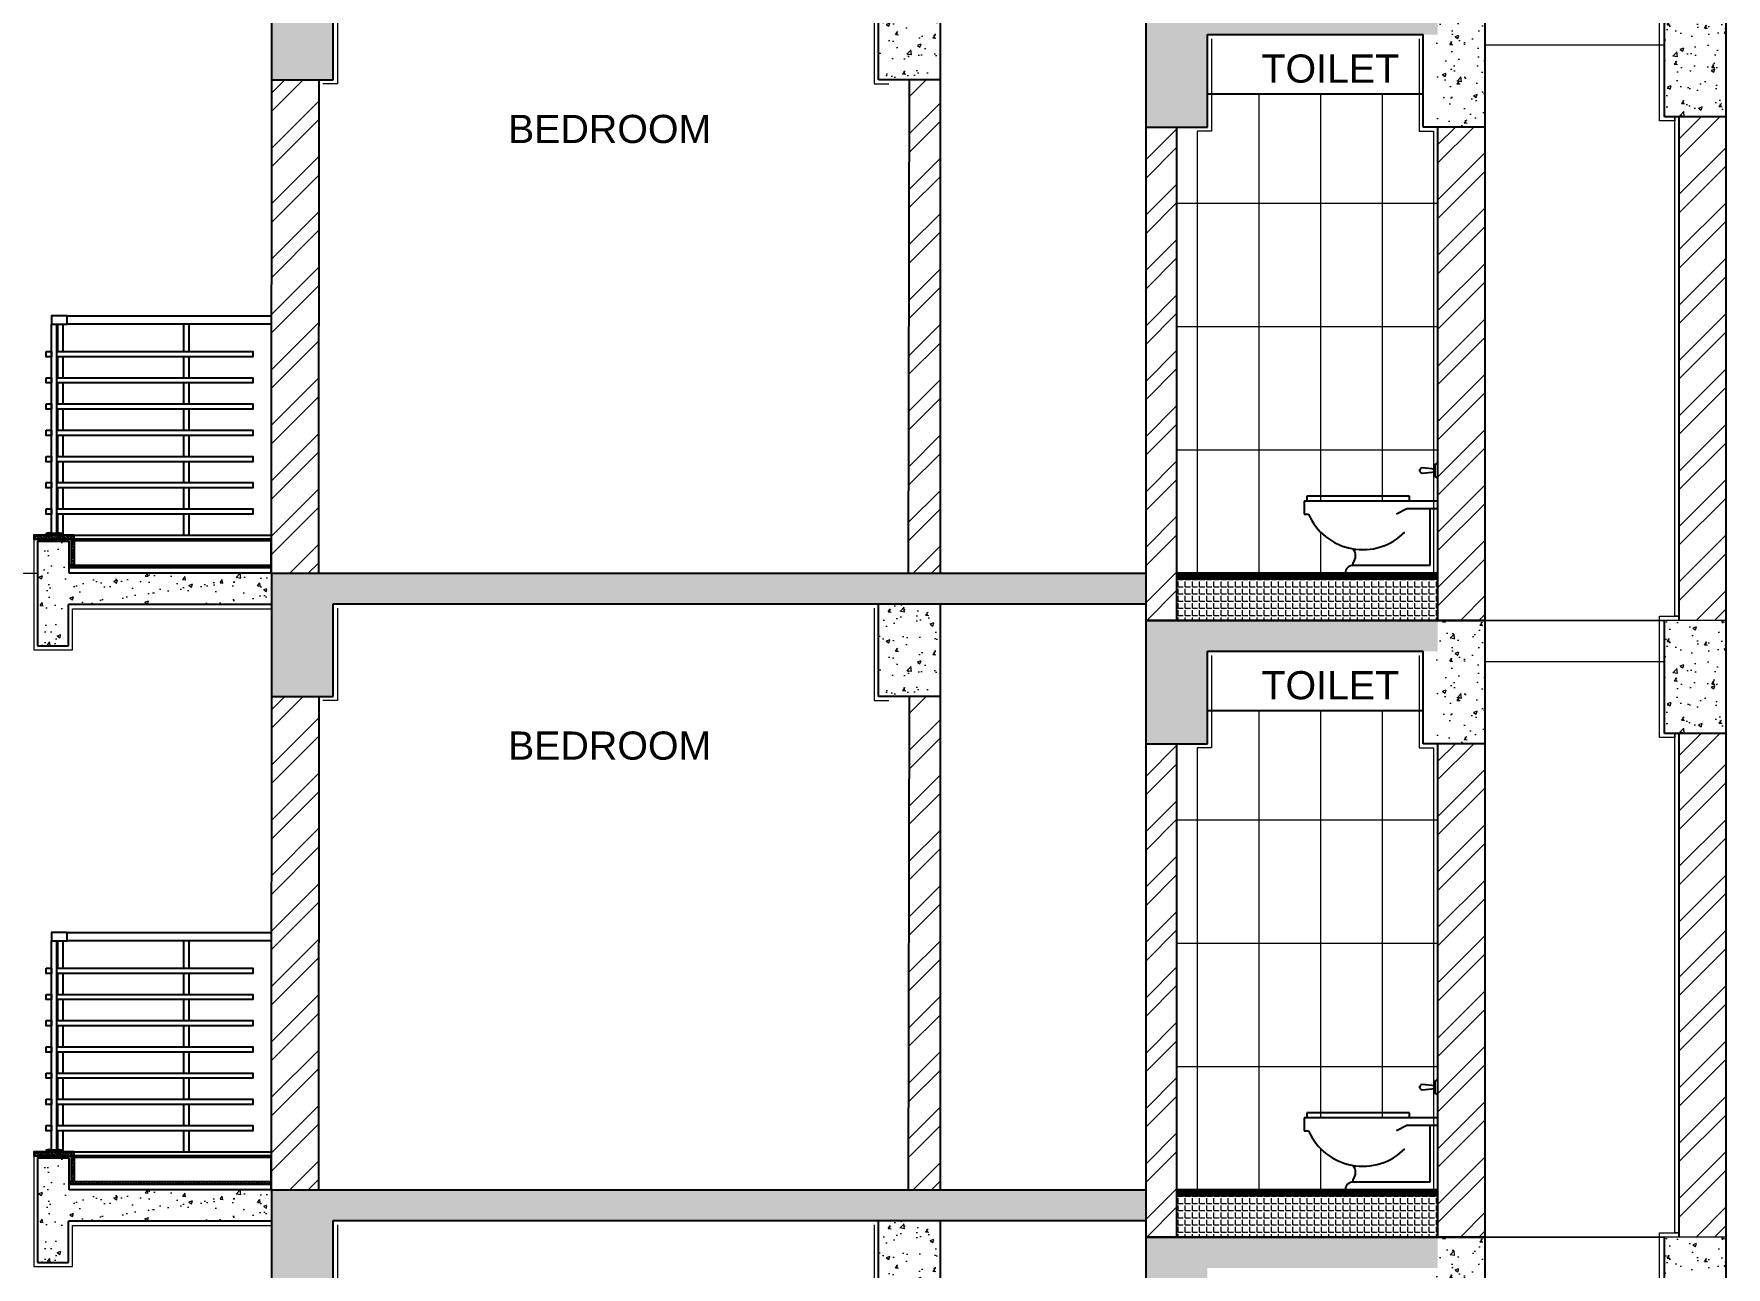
# Model space of a CAD drawing. Header units: metres. Extents: x 29392 to 32022, y 3934 to 33962.
# Drawn here: x 29696.96 to 29705.2, y 4077.81 to 4083.81 of the extents above; entities that cross this region are included whole.
import ezdxf

# ---------------------------------------------------------------- set-up
doc = ezdxf.new("R2010")
doc.units = ezdxf.units.M
doc.linetypes.add('HIDDEN', pattern=[0.375, 0.25, -0.125])
doc.linetypes.add('HIDDEN2', pattern=[4.7625, 3.175, -1.5875])
for name, color, linetype in [('20-HIDE', 11, 'HIDDEN'), ('33-SHADE', 251, 'Continuous'), ('DOOR-WIN', 6, 'Continuous'), ('ELE-1', 15, 'Continuous')]:
    doc.layers.add(name, color=color, linetype=linetype)
for name, color, linetype, lineweight in [('HATCH', 250, 'Continuous', 13), ('NAMES', 252, 'Continuous', 15), ('PLASTER', 252, 'Continuous', 15)]:
    doc.layers.add(name, color=color, linetype=linetype, lineweight=lineweight)
doc.styles.get("Standard").update_dxf_attribs({"font": 'arial.ttf'})
pattern_1 = [(50, (27323.3869, 3361.19325), (0.182184669, -0.0159390855), [0.01905, -0.20955]), (355, (27323.3869, 3361.19325), (-0.035243421, 0.191056845), [0.01524, -0.167640584]), (100.451445, (27323.40208, 3361.19192), (0.146941247, 0.175117752), [0.016190009, -0.178090245]), (46.1842, (27323.3869, 3361.24405), (0.27107904, -0.042042328), [0.028575, -0.314325]), (96.635558, (27323.40949, 3361.24054), (0.237404134, 0.247426125), [0.024285023, -0.267135608]), (351.184151, (27323.3869, 3361.24405), (0.237404134, 0.247426125), [0.022859967, -0.251459732]), (21, (27323.4123, 3361.23135), (0.151614391, -0.102265198), [0.01905, -0.20955]), (326, (27323.4123, 3361.23135), (0.061802028, 0.184187966), [0.01524, -0.16764]), (71.451445, (27323.42493, 3361.22282), (0.213416419, 0.081922769), [0.016190009, -0.178089938]), (37.5, (27323.386896, 3361.193245), (0.0030886033, 0.0845550389), [0, -0.165608, 0, -0.17018, 0, -0.168275]), (7.5, (27323.3869, 3361.193245), (0.0668196625, 0.1001805748), [0, -0.097028, 0, -0.161798, 0, -0.064135]), (327.5, (27323.330254, 3361.193245), (0.1355905952, -0.005728744), [0, -0.0635, 0, -0.19812, 0, -0.26289]), (317.5, (27323.30485, 3361.19325), (0.1481291814, 0.025426491), [0, -0.08255, 0, -0.131572, 0, -0.18669])]
pattern_2 = [(50, (27323.3869, 3364.19325), (0.182184669, -0.0159390855), [0.01905, -0.20955]), (355, (27323.3869, 3364.19325), (-0.035243421, 0.191056845), [0.01524, -0.167640584]), (100.451445, (27323.40208, 3364.19192), (0.146941247, 0.175117752), [0.016190009, -0.178090245]), (46.1842, (27323.3869, 3364.24405), (0.27107904, -0.042042328), [0.028575, -0.314325]), (96.635558, (27323.40949, 3364.24054), (0.237404134, 0.247426125), [0.024285023, -0.267135608]), (351.184151, (27323.3869, 3364.24405), (0.237404134, 0.247426125), [0.022859967, -0.251459732]), (21, (27323.4123, 3364.23135), (0.151614391, -0.102265198), [0.01905, -0.20955]), (326, (27323.4123, 3364.23135), (0.061802028, 0.184187966), [0.01524, -0.16764]), (71.451445, (27323.42493, 3364.22282), (0.213416419, 0.081922769), [0.016190009, -0.178089938]), (37.5, (27323.386896, 3364.193245), (0.0030886033, 0.0845550389), [0, -0.165608, 0, -0.17018, 0, -0.168275]), (7.5, (27323.3869, 3364.193245), (0.0668196625, 0.1001805748), [0, -0.097028, 0, -0.161798, 0, -0.064135]), (327.5, (27323.330254, 3364.193245), (0.1355905952, -0.005728744), [0, -0.0635, 0, -0.19812, 0, -0.26289]), (317.5, (27323.30485, 3364.19325), (0.1481291814, 0.025426491), [0, -0.08255, 0, -0.131572, 0, -0.18669])]
pattern_3 = [(45, (27323.3869, 3364.19325), (-0.134703842, 0.134703842), []), (45, (27323.4767, 3364.19325), (-0.134703842, 0.134703842), [])]
pattern_4 = [(50, (27323.3869, 3367.19325), (0.182184669, -0.0159390855), [0.01905, -0.20955]), (355, (27323.3869, 3367.19325), (-0.035243421, 0.191056845), [0.01524, -0.167640584]), (100.451445, (27323.40208, 3367.19192), (0.146941247, 0.175117752), [0.016190009, -0.178090245]), (46.1842, (27323.3869, 3367.24405), (0.27107904, -0.042042328), [0.028575, -0.314325]), (96.635558, (27323.40949, 3367.24054), (0.237404134, 0.247426125), [0.024285023, -0.267135608]), (351.184151, (27323.3869, 3367.24405), (0.237404134, 0.247426125), [0.022859967, -0.251459732]), (21, (27323.4123, 3367.23135), (0.151614391, -0.102265198), [0.01905, -0.20955]), (326, (27323.4123, 3367.23135), (0.061802028, 0.184187966), [0.01524, -0.16764]), (71.451445, (27323.42493, 3367.22282), (0.213416419, 0.081922769), [0.016190009, -0.178089938]), (37.5, (27323.386896, 3367.193245), (0.0030886033, 0.0845550389), [0, -0.165608, 0, -0.17018, 0, -0.168275]), (7.5, (27323.3869, 3367.193245), (0.0668196625, 0.1001805748), [0, -0.097028, 0, -0.161798, 0, -0.064135]), (327.5, (27323.330254, 3367.193245), (0.1355905952, -0.005728744), [0, -0.0635, 0, -0.19812, 0, -0.26289]), (317.5, (27323.30485, 3367.19325), (0.1481291814, 0.025426491), [0, -0.08255, 0, -0.131572, 0, -0.18669])]
pattern_5 = [(45, (27323.3869, 3367.19325), (-0.134703842, 0.134703842), []), (45, (27323.4767, 3367.19325), (-0.134703842, 0.134703842), [])]

# ---------------------------------------------------------------- blocks, each defined once
blk = doc.blocks.new('A$C0A04126D')
for p, q in [((0.6365, 0.5054, -0.3429), (0.5741, 0.5117, -0.3429)), ((0.6365, 0.5304, -0.3429), (0.649, 0.5366, -0.3429)), ((0.6365, 0.468, -0.3429), (0.6365, 0.5304, -0.3429)), ((0.649, 0.5366, -0.3429), (0.649, 0.4618, -0.3429)), ((0.5741, 0.4867, -0.3429), (0.6365, 0.493, -0.3429)), ((0.649, 0.4618, -0.3429), (0.6365, 0.468, -0.3429)), ((0.649, 0.3494, -0.3429), (0, 0.3494, -0.3429)), ((0, 0.3494, -0.3429), (0, 0.287, -0.3429)), ((0.5117, 0.3744, -0.3429), (0.0125, 0.3744, -0.3429)), ((0.0125, 0.3744, -0.3429), (0.0125, 0.3494, -0.3429)), ((0.5117, 0.3494, -0.3429), (0.5117, 0.3744, -0.3429)), ((0.649, 0.3494, -0.3429), (0.649, 0, -0.3429)), ((0, 0.287, -0.3429), (0.0206, 0.287, -0.3429)), ((0.4992, 0.312, -0.3429), (0.4493, 0.287, -0.3429)), ((0.649, 0.312, -0.3429), (0.4992, 0.312, -0.3429)), ((0.6115, 0.312, -0.3429), (0.6115, 0.0374, -0.3429)), ((0.2371, 0.0499, -0.3429), (0.2371, 0.0374, -0.3429)), ((0.6115, 0.0374, -0.3429), (0.2371, 0.0374, -0.3429))]:
    blk.add_line(p, q)
for centre, radius, start, end in [((0.5741, 0.4992, -0.3429), 0.0125, 90, 270), ((0.2851, 0.4028, -0.3429), 0.2887, 203.64102, 315.28389), ((0.1944, 0.085, -0.3429), 0.0553, 320.64055, 36.52551), ((0.2371, 0, -0.3429), 0.0374, 90, 180)]:
    blk.add_arc(centre, radius, start, end)
blk = doc.blocks.new('uedu')
at = {"layer": '33-SHADE'}
h = blk.add_hatch(dxfattribs=at)
h.set_pattern_fill('ANSI31', color=253, scale=50, style=0)
h.set_pattern_definition([(45, (1783846.1323, 271602.1625), (-4.41941738, 4.41941738), [])])
h.paths.add_polyline_path([(1862003.6, 40806), (1861928.6, 40806), (1861928.6, 40798), (1862003.6, 40798)])
at = {"layer": '20-HIDE', "color": 5, "linetype": 'Continuous', "lineweight": 25}
blk.add_lwpolyline([(1862003.6, 40806), (1861928.6, 40806), (1861928.6, 40798), (1862003.6, 40798)], close=True, dxfattribs=at)
at = {"layer": 'DOOR-WIN', "color": 7}
for points in [[(1861953.6, 41803), (1862028.6, 41803), (1862028.6, 41843), (1861953.6, 41843)], [(1861928.6, 41673), (1861953.6, 41673), (1861953.6, 41648), (1861928.6, 41648)], [(1861928.6, 41548), (1861953.6, 41548), (1861953.6, 41523), (1861928.6, 41523)], [(1861928.6, 41423), (1861953.6, 41423), (1861953.6, 41398), (1861928.6, 41398)], [(1861928.6, 41298), (1861953.6, 41298), (1861953.6, 41273), (1861928.6, 41273)], [(1861928.6, 41173), (1861953.6, 41173), (1861953.6, 41148), (1861928.6, 41148)], [(1861928.6, 41048), (1861953.6, 41048), (1861953.6, 41023), (1861928.6, 41023)], [(1861928.6, 40923), (1861953.6, 40923), (1861953.6, 40898), (1861928.6, 40898)]]:
    blk.add_lwpolyline(points, close=True, dxfattribs=at)
at = {"layer": 'ELE-1'}
blk.add_lwpolyline([(1861953.6, 40806), (1861953.6, 41803), (1861978.6, 41803), (1861978.6, 40806)], dxfattribs=at)
blk = doc.blocks.new('afshfh')
for p, q in [((1864155.9, 113886.6), (1864155.9, 113887.3)), ((1864166.7, 113887.4), (1864156, 113887.4)), ((1864156, 113886.4), (1864166.7, 113886.4)), ((1864159.6, 113886.3), (1864160.1, 113886.4)), ((1864159.6, 113886.3), (1864162.6, 113885.2)), ((1864159.6, 113886.3), (1864163.1, 113885.4)), ((1864163.1, 113885.4), (1864160.1, 113886.4)), ((1864160.1, 113886.1), (1864160.1, 113885.5)), ((1864162.6, 113886.4), (1864162.6, 113885.5)), ((1864166.9, 113886.6), (1864166.9, 113887.3)), ((1864160.1, 113885.5), (1864159.6, 113885.4)), ((1864159.6, 113885.4), (1864162.6, 113884.3)), ((1864159.6, 113885.4), (1864163.1, 113884.4)), ((1864160.1, 113884.6), (1864159.6, 113884.4)), ((1864159.6, 113884.4), (1864162.6, 113883.4)), ((1864159.6, 113884.4), (1864163.1, 113883.5)), ((1864160.1, 113883.6), (1864159.6, 113883.5)), ((1864159.6, 113883.5), (1864162.6, 113882.4)), ((1864159.6, 113883.5), (1864163.1, 113882.6)), ((1864160.1, 113882.7), (1864159.6, 113882.6)), ((1864159.6, 113882.6), (1864162.6, 113881.5)), ((1864159.6, 113882.6), (1864163.1, 113881.6)), ((1864160.1, 113881.8), (1864159.6, 113881.6)), ((1864159.6, 113881.6), (1864162.6, 113880.6)), ((1864159.6, 113881.6), (1864163.1, 113880.7)), ((1864160.1, 113880.8), (1864159.6, 113880.7)), ((1864159.6, 113880.7), (1864162.6, 113879.6)), ((1864159.6, 113880.7), (1864163.1, 113879.8)), ((1864160.1, 113879.9), (1864159.6, 113879.8)), ((1864159.6, 113879.8), (1864162.6, 113878.7)), ((1864159.6, 113879.8), (1864163.1, 113878.8)), ((1864160.1, 113879), (1864159.6, 113878.8)), ((1864159.6, 113878.8), (1864162.6, 113877.8)), ((1864159.6, 113878.8), (1864163.1, 113877.9)), ((1864160.1, 113878), (1864159.6, 113877.9)), ((1864159.6, 113877.9), (1864162.6, 113876.8)), ((1864159.6, 113877.9), (1864163.1, 113877)), ((1864160.1, 113877.1), (1864159.6, 113877)), ((1864159.6, 113877), (1864162.6, 113875.9)), ((1864159.6, 113877), (1864163.1, 113876)), ((1864160.1, 113876.2), (1864159.6, 113876)), ((1864159.6, 113876), (1864162.6, 113875)), ((1864159.6, 113876), (1864163.1, 113875.1)), ((1864160.1, 113875.2), (1864159.6, 113875.1)), ((1864159.6, 113875.1), (1864162.6, 113874)), ((1864159.6, 113875.1), (1864163.1, 113874.2)), ((1864160.1, 113874.3), (1864159.6, 113874.2)), ((1864159.6, 113874.2), (1864162.6, 113873.1)), ((1864159.6, 113874.2), (1864163.1, 113873.2)), ((1864160.1, 113873.4), (1864159.6, 113873.2)), ((1864159.6, 113873.2), (1864162.6, 113872.2)), ((1864159.6, 113873.2), (1864163.1, 113872.3)), ((1864160.1, 113872.4), (1864159.6, 113872.3)), ((1864159.6, 113872.3), (1864162.6, 113871.2)), ((1864159.6, 113872.3), (1864163.1, 113871.4)), ((1864160.1, 113871.5), (1864159.6, 113871.4)), ((1864159.6, 113871.4), (1864162.6, 113870.3)), ((1864159.6, 113871.4), (1864163.1, 113870.4)), ((1864160.1, 113870.6), (1864159.6, 113870.4)), ((1864159.6, 113870.4), (1864162.6, 113869.4)), ((1864159.6, 113870.4), (1864163.1, 113869.5)), ((1864160.1, 113869.6), (1864159.6, 113869.5)), ((1864159.6, 113869.5), (1864162.6, 113868.4)), ((1864159.6, 113869.5), (1864163.1, 113868.6)), ((1864163.1, 113884.4), (1864160.1, 113885.5)), ((1864160.1, 113885.2), (1864160.1, 113884.6)), ((1864163.1, 113883.5), (1864160.1, 113884.6)), ((1864160.1, 113884.2), (1864160.1, 113883.6)), ((1864163.1, 113882.6), (1864160.1, 113883.6)), ((1864160.1, 113883.3), (1864160.1, 113882.7)), ((1864163.1, 113881.6), (1864160.1, 113882.7)), ((1864160.1, 113882.4), (1864160.1, 113881.8)), ((1864163.1, 113880.7), (1864160.1, 113881.8)), ((1864160.1, 113881.4), (1864160.1, 113880.8)), ((1864163.1, 113879.8), (1864160.1, 113880.8)), ((1864160.1, 113880.5), (1864160.1, 113879.9)), ((1864163.1, 113878.8), (1864160.1, 113879.9)), ((1864160.1, 113879.6), (1864160.1, 113879)), ((1864163.1, 113877.9), (1864160.1, 113879)), ((1864160.1, 113878.7), (1864160.1, 113878)), ((1864163.1, 113877), (1864160.1, 113878)), ((1864160.1, 113877.7), (1864160.1, 113877.1)), ((1864163.1, 113876), (1864160.1, 113877.1)), ((1864160.1, 113876.8), (1864160.1, 113876.2)), ((1864163.1, 113875.1), (1864160.1, 113876.2)), ((1864160.1, 113875.9), (1864160.1, 113875.2)), ((1864163.1, 113874.2), (1864160.1, 113875.2)), ((1864160.1, 113874.9), (1864160.1, 113874.3)), ((1864163.1, 113873.2), (1864160.1, 113874.3)), ((1864160.1, 113874), (1864160.1, 113873.4)), ((1864163.1, 113872.3), (1864160.1, 113873.4)), ((1864160.1, 113873.1), (1864160.1, 113872.4)), ((1864163.1, 113871.4), (1864160.1, 113872.4)), ((1864160.1, 113872.1), (1864160.1, 113871.5)), ((1864163.1, 113870.4), (1864160.1, 113871.5)), ((1864160.1, 113871.2), (1864160.1, 113870.6)), ((1864163.1, 113869.5), (1864160.1, 113870.6)), ((1864160.1, 113870.3), (1864160.1, 113869.6)), ((1864163.1, 113868.6), (1864160.1, 113869.6)), ((1864160.1, 113869.3), (1864160.1, 113865.4)), ((1864161.4, 113864.2), (1864160.1, 113867.9)), ((1864161.4, 113864.2), (1864160.1, 113865.4)), ((1864160.7, 113868.3), (1864160.2, 113868.1)), ((1864161.4, 113864.2), (1864162.6, 113865.4)), ((1864162.6, 113865.4), (1864162, 113867.7)), ((1864163.1, 113885.4), (1864162.6, 113885.2)), ((1864162.6, 113885.2), (1864162.6, 113884.6)), ((1864163.1, 113884.4), (1864162.6, 113884.3)), ((1864162.6, 113884.3), (1864162.6, 113883.7)), ((1864163.1, 113883.5), (1864162.6, 113883.4)), ((1864162.6, 113883.4), (1864162.6, 113882.7)), ((1864163.1, 113882.6), (1864162.6, 113882.4)), ((1864162.6, 113882.4), (1864162.6, 113881.8)), ((1864163.1, 113881.6), (1864162.6, 113881.5)), ((1864162.6, 113881.5), (1864162.6, 113880.9)), ((1864163.1, 113880.7), (1864162.6, 113880.6)), ((1864162.6, 113880.6), (1864162.6, 113879.9)), ((1864163.1, 113879.8), (1864162.6, 113879.6)), ((1864162.6, 113879.6), (1864162.6, 113879)), ((1864163.1, 113878.8), (1864162.6, 113878.7)), ((1864162.6, 113878.7), (1864162.6, 113878.1)), ((1864163.1, 113877.9), (1864162.6, 113877.8)), ((1864162.6, 113877.8), (1864162.6, 113877.1)), ((1864163.1, 113877), (1864162.6, 113876.8)), ((1864162.6, 113876.8), (1864162.6, 113876.2)), ((1864163.1, 113876), (1864162.6, 113875.9)), ((1864162.6, 113875.9), (1864162.6, 113875.3)), ((1864163.1, 113875.1), (1864162.6, 113875)), ((1864162.6, 113875), (1864162.6, 113874.3)), ((1864163.1, 113874.2), (1864162.6, 113874)), ((1864162.6, 113874), (1864162.6, 113873.4)), ((1864163.1, 113873.2), (1864162.6, 113873.1)), ((1864162.6, 113873.1), (1864162.6, 113872.5)), ((1864163.1, 113872.3), (1864162.6, 113872.2)), ((1864162.6, 113872.2), (1864162.6, 113871.5)), ((1864163.1, 113871.4), (1864162.6, 113871.2)), ((1864162.6, 113871.2), (1864162.6, 113870.6)), ((1864163.1, 113870.4), (1864162.6, 113870.3)), ((1864162.6, 113870.3), (1864162.6, 113869.7)), ((1864163.1, 113869.5), (1864162.6, 113869.4)), ((1864162.6, 113869.4), (1864162.6, 113868.7)), ((1864163.1, 113868.6), (1864162.6, 113868.4)), ((1864162.6, 113868.4), (1864162.6, 113865.4))]:
    blk.add_line(p, q)
for centre, radius, start, end in [((1864156, 113887.3), 0.15, 90, 180), ((1864156, 113886.6), 0.15, 180, 270), ((1864161.4, 113883.4), 5.5, 46.6602, 133.3398), ((1864166.7, 113887.3), 0.15, 0, 90), ((1864166.7, 113886.6), 0.15, 270, 0), ((1864160.3, 113867.9), 0.15, 111.57553, 198.16903), ((1864161.1, 113867.3), 1, 21.57553, 111.57553)]:
    blk.add_arc(centre, radius, start, end)

msp = doc.modelspace()

# ---------------------------------------------------------------- hatches: boundary and pattern name
at = {"transparency": 16777216}
h = msp.add_hatch(dxfattribs=at)
h.set_pattern_fill('ANSI33', scale=0.051055)
h.set_pattern_definition([(135, (31594.022349, 4038.76932), (0.00902539052, 0.00902539052), []), (135, (31594.013324, 4038.76932), (0.00902539052, 0.00902539052), [0.00638191484, -0.00319095742])])
h.paths.add_polyline_path([(29696.9638, 4081.3716), (29697.1599, 4081.3716), (29697.1599, 4081.3522), (29696.9638, 4081.3522)])
h.paths.add_polyline_path([(29697.1476, 4081.3461), (29697.1599, 4081.3461), (29697.1599, 4081.2246), (29697.1476, 4081.2246)])
h = msp.add_hatch(dxfattribs=at)
h.set_pattern_fill('ANSI33', scale=0.051055, angle=45, style=0)
h.set_pattern_definition([(90, (31594.104037, 4038.76932), (0.01276382968, 3e-18), []), (90, (31594.097656, 4038.775702), (0.01276382968, 3e-18), [0.00638191484, -0.00319095742])])
h.paths.add_polyline_path([(29698.1157, 4081.2246), (29698.1157, 4081.2123), (29697.1354, 4081.2123), (29697.1354, 4081.2246)])
h = msp.add_hatch(dxfattribs=at)
h.set_pattern_fill('ANSI33', scale=0.051055)
h.set_pattern_definition([(135, (31594.022349, 4035.76932), (0.00902539052, 0.00902539052), []), (135, (31594.013324, 4035.76932), (0.00902539052, 0.00902539052), [0.00638191484, -0.00319095742])])
h.paths.add_polyline_path([(29696.9638, 4078.3716), (29697.1599, 4078.3716), (29697.1599, 4078.3522), (29696.9638, 4078.3522)])
h.paths.add_polyline_path([(29697.1476, 4078.3461), (29697.1599, 4078.3461), (29697.1599, 4078.2246), (29697.1476, 4078.2246)])
h = msp.add_hatch(dxfattribs=at)
h.set_pattern_fill('ANSI33', scale=0.051055, angle=45, style=0)
h.set_pattern_definition([(90, (31594.104037, 4035.76932), (0.01276382968, 3e-18), []), (90, (31594.097656, 4035.775702), (0.01276382968, 3e-18), [0.00638191484, -0.00319095742])])
h.paths.add_polyline_path([(29698.1157, 4078.2246), (29698.1157, 4078.2123), (29697.1354, 4078.2123), (29697.1354, 4078.2246)])
at = {"layer": 'HATCH', "transparency": 16777216}
h = msp.add_hatch(dxfattribs=at)
h.set_pattern_fill('AR-CONC', color=256, scale=0.001)
h.set_pattern_definition([(50, (27763.88038, 3421.42546), (0.182184669, -0.015939086), [0.01905, -0.20955]), (355, (27763.88038, 3421.42546), (-0.035243421, 0.191056845), [0.01524, -0.167640584]), (100.451445, (27763.89556, 3421.42413), (0.146941247, 0.175117752), [0.016190009, -0.178090245]), (46.1842, (27763.88038, 3421.47626), (0.27107904, -0.042042328), [0.028575, -0.314325]), (96.635558, (27763.90297, 3421.47276), (0.237404134, 0.247426125), [0.024285023, -0.26713561]), (351.184151, (27763.88038, 3421.47626), (0.237404134, 0.247426125), [0.022859967, -0.251459732]), (21, (27763.90578, 3421.46356), (0.151614391, -0.102265198), [0.01905, -0.20955]), (326, (27763.90578, 3421.46356), (0.061802028, 0.184187966), [0.01524, -0.16764]), (71.451445, (27763.91842, 3421.45504), (0.21341642, 0.081922769), [0.016190009, -0.178089938]), (37.5, (27763.88038, 3421.42546), (0.0030886033, 0.0845550389), [0, -0.165608, 0, -0.17018, 0, -0.168275]), (7.5, (27763.88038, 3421.42546), (0.0668196625, 0.100180575), [0, -0.097028, 0, -0.161798, 0, -0.064135]), (327.5, (27763.82374, 3421.42546), (0.1355905952, -0.005728744), [0, -0.0635, 0, -0.19812, 0, -0.26289]), (317.5, (27763.79834, 3421.42546), (0.1481291814, 0.025426491), [0, -0.08255, 0, -0.131572, 0, -0.18669])])
h.paths.add_polyline_path([(29702.6751, 4083.8068), (29703.7953, 4083.8068), (29703.7953, 4083.9568), (29702.3751, 4083.9568), (29702.3751, 4083.3568), (29702.6751, 4083.3568)])
h.paths.add_polyline_path([(29698.1203, 4083.5871), (29698.4208, 4083.5868), (29698.4208, 4084.0368), (29702.3751, 4084.0368), (29702.3751, 4084.1868), (29698.1208, 4084.1871)])
h = msp.add_hatch(dxfattribs=at)
h.set_pattern_fill('AR-CONC', color=256, scale=0.001)
h.set_pattern_definition(pattern_4)
h.paths.add_polyline_path([(29701.0742, 4083.5864), (29701.3742, 4083.5864), (29701.374, 4084.0368), (29701.0742, 4084.0368)])
h = msp.add_hatch(dxfattribs=at)
h.set_pattern_fill('AR-CONC', color=256, scale=0.001)
h.set_pattern_definition(pattern_4)
h.paths.add_polyline_path([(29704.0241, 4083.9568), (29703.7882, 4083.9568), (29703.7882, 4083.3568), (29704.0243, 4083.3568)])
h.paths.add_polyline_path([(29705.1996, 4083.9568), (29704.9696, 4083.9568), (29704.8996, 4083.9568), (29704.8996, 4083.4068), (29705.1996, 4083.4068)])
h = msp.add_hatch(dxfattribs=at)
h.set_pattern_fill('ANSI32', color=256, scale=0.02)
h.set_pattern_definition([(45, (27763.88038, 3421.42546), (-0.134703842, 0.134703842), []), (45, (27763.97019, 3421.42546), (-0.134703842, 0.134703842), [])])
h.paths.add_polyline_path([(29704.0253, 4080.9568), (29703.7953, 4080.9568), (29703.7953, 4083.3568), (29704.0253, 4083.3568)])
h.paths.add_polyline_path([(29702.3751, 4083.3568), (29702.5253, 4083.3568), (29702.5253, 4080.9568), (29702.3751, 4080.9568)])
edge = h.paths.add_edge_path()
edge.add_line((29698.3504, 4083.5869), (29698.3484, 4081.1868))
edge.add_line((29698.7298, 4081.1867), (29698.1184, 4081.1872))
edge.add_line((29698.1184, 4081.1872), (29698.1204, 4083.5871))
edge.add_line((29698.1204, 4083.5871), (29698.3542, 4083.5868))
h = msp.add_hatch(dxfattribs=at)
h.set_pattern_fill('ANSI32', color=256, scale=0.02)
h.set_pattern_definition(pattern_5)
h.paths.add_polyline_path([(29701.374, 4083.5864), (29701.2242, 4083.5864), (29701.2184, 4081.1868), (29701.374, 4081.1868)])
h = msp.add_hatch(dxfattribs=at)
h.set_pattern_fill('ANSI32', color=256, scale=0.02)
h.set_pattern_definition(pattern_5)
h.paths.add_polyline_path([(29704.9696, 4080.9568), (29705.1996, 4080.9568), (29705.1996, 4083.4068), (29704.9696, 4083.4068)])
h = msp.add_hatch(dxfattribs=at)
h.set_pattern_fill('AR-CONC', color=256, scale=0.001)
h.set_pattern_definition([(50, (28888.61957, 3809.82875), (0.18218467, -0.015939086), [0.01905, -0.20955]), (355, (28888.61957, 3809.82875), (-0.03524342, 0.191056845), [0.01524, -0.167640584]), (100.451445, (28888.63475, 3809.82742), (0.146941247, 0.175117752), [0.01619001, -0.178090245]), (46.1842, (28888.61957, 3809.87955), (0.27107904, -0.04204233), [0.028575, -0.314325]), (96.635558, (28888.64216, 3809.87605), (0.23740413, 0.247426125), [0.02428502, -0.26713561]), (351.18415, (28888.61957, 3809.87955), (0.23740413, 0.24742612), [0.02285997, -0.25145973]), (21, (28888.64497, 3809.86685), (0.15161439, -0.102265198), [0.01905, -0.20955]), (326, (28888.64497, 3809.86685), (0.06180203, 0.184187966), [0.01524, -0.16764]), (71.451445, (28888.6576, 3809.85833), (0.21341642, 0.08192277), [0.01619001, -0.178089938]), (37.5, (28888.61957, 3809.82875), (0.0030886033, 0.084555039), [0, -0.165608, 0, -0.17018, 0, -0.168275]), (7.5, (28888.61957, 3809.82875), (0.0668196625, 0.100180575), [0, -0.097028, 0, -0.161798, 0, -0.064135]), (327.5, (28888.56293, 3809.82875), (0.135590595, -0.005728744), [0, -0.0635, 0, -0.19812, 0, -0.26289]), (317.5, (28888.53753, 3809.82875), (0.148129181, 0.025426491), [0, -0.08255, 0, -0.131572, 0, -0.18669])])
h.paths.add_polyline_path([(29696.9822, 4081.0336), (29696.9822, 4080.8336), (29697.1322, 4080.8336), (29697.1322, 4081.0336), (29698.0984, 4081.0336), (29698.0984, 4081.1868), (29697.1354, 4081.1868), (29697.1354, 4081.34), (29696.9822, 4081.34), (29696.9822, 4081.1868)])
h = msp.add_hatch(dxfattribs=at)
h.set_pattern_fill('AR-CONC', color=256, scale=0.001)
h.set_pattern_definition([(50, (27763.88038, 3418.42546), (0.182184669, -0.015939086), [0.01905, -0.20955]), (355, (27763.88038, 3418.42546), (-0.035243421, 0.191056845), [0.01524, -0.167640584]), (100.451445, (27763.89556, 3418.42413), (0.146941247, 0.175117752), [0.016190009, -0.178090245]), (46.1842, (27763.88038, 3418.47626), (0.27107904, -0.042042328), [0.028575, -0.314325]), (96.635558, (27763.90297, 3418.47276), (0.237404134, 0.247426125), [0.024285023, -0.26713561]), (351.184151, (27763.88038, 3418.47626), (0.237404134, 0.247426125), [0.022859967, -0.251459732]), (21, (27763.90578, 3418.46356), (0.151614391, -0.102265198), [0.01905, -0.20955]), (326, (27763.90578, 3418.46356), (0.061802028, 0.184187966), [0.01524, -0.16764]), (71.451445, (27763.91842, 3418.45504), (0.21341642, 0.081922769), [0.016190009, -0.178089938]), (37.5, (27763.88038, 3418.42546), (0.0030886033, 0.0845550389), [0, -0.165608, 0, -0.17018, 0, -0.168275]), (7.5, (27763.88038, 3418.42546), (0.0668196625, 0.100180575), [0, -0.097028, 0, -0.161798, 0, -0.064135]), (327.5, (27763.82374, 3418.42546), (0.1355905952, -0.005728744), [0, -0.0635, 0, -0.19812, 0, -0.26289]), (317.5, (27763.79834, 3418.42546), (0.1481291814, 0.025426491), [0, -0.08255, 0, -0.131572, 0, -0.18669])])
h.paths.add_polyline_path([(29702.6751, 4080.8068), (29703.7953, 4080.8068), (29703.7953, 4080.9568), (29702.3751, 4080.9568), (29702.3751, 4080.3568), (29702.6751, 4080.3568)])
h.paths.add_polyline_path([(29698.1203, 4080.5871), (29698.4208, 4080.5868), (29698.4208, 4081.0368), (29702.3751, 4081.0368), (29702.3751, 4081.1868), (29698.1208, 4081.1871)])
h = msp.add_hatch(dxfattribs=at)
h.set_pattern_fill('ANGLE', color=256, scale=0.005)
h.set_pattern_definition([(0, (27763.880383, 3421.17747), (0, 0.034925), [0.0254, -0.009525]), (90, (27763.880383, 3421.17747), (-0.034925, 2e-18), [0.0254, -0.009525])])
h.paths.add_polyline_path([(29702.5253, 4081.1568), (29703.7953, 4081.1568), (29703.7953, 4080.9568), (29702.5253, 4080.9568)])
h = msp.add_hatch(dxfattribs=at)
h.set_pattern_fill('AR-CONC', color=256, scale=0.001)
h.set_pattern_definition(pattern_2)
h.paths.add_polyline_path([(29701.0742, 4080.5864), (29701.3742, 4080.5864), (29701.374, 4081.0368), (29701.0742, 4081.0368)])
h = msp.add_hatch(dxfattribs=at)
h.set_pattern_fill('AR-CONC', color=256, scale=0.001)
h.set_pattern_definition(pattern_2)
h.paths.add_polyline_path([(29704.0241, 4080.9568), (29703.7882, 4080.9568), (29703.7882, 4080.3568), (29704.0243, 4080.3568)])
h.paths.add_polyline_path([(29705.1996, 4080.9568), (29704.9696, 4080.9568), (29704.8996, 4080.9568), (29704.8996, 4080.4068), (29705.1996, 4080.4068)])
h = msp.add_hatch(dxfattribs=at)
h.set_pattern_fill('ANSI32', color=256, scale=0.02)
h.set_pattern_definition([(45, (27763.88038, 3418.42546), (-0.134703842, 0.134703842), []), (45, (27763.97019, 3418.42546), (-0.134703842, 0.134703842), [])])
h.paths.add_polyline_path([(29704.0253, 4077.9568), (29703.7953, 4077.9568), (29703.7953, 4080.3568), (29704.0253, 4080.3568)])
h.paths.add_polyline_path([(29702.3751, 4080.3568), (29702.5253, 4080.3568), (29702.5253, 4077.9568), (29702.3751, 4077.9568)])
edge = h.paths.add_edge_path()
edge.add_line((29698.3504, 4080.5869), (29698.3484, 4078.1868))
edge.add_line((29698.7298, 4078.1867), (29698.1184, 4078.1872))
edge.add_line((29698.1184, 4078.1872), (29698.1204, 4080.5871))
edge.add_line((29698.1204, 4080.5871), (29698.3542, 4080.5868))
h = msp.add_hatch(dxfattribs=at)
h.set_pattern_fill('ANSI32', color=256, scale=0.02)
h.set_pattern_definition(pattern_3)
h.paths.add_polyline_path([(29701.374, 4080.5864), (29701.2242, 4080.5864), (29701.2184, 4078.1868), (29701.374, 4078.1868)])
h = msp.add_hatch(dxfattribs=at)
h.set_pattern_fill('ANSI32', color=256, scale=0.02)
h.set_pattern_definition(pattern_3)
h.paths.add_polyline_path([(29704.9696, 4077.9568), (29705.1996, 4077.9568), (29705.1996, 4080.4068), (29704.9696, 4080.4068)])
h = msp.add_hatch(dxfattribs=at)
h.set_pattern_fill('AR-CONC', color=256, scale=0.001)
h.set_pattern_definition([(50, (28888.61957, 3806.82875), (0.18218467, -0.015939086), [0.01905, -0.20955]), (355, (28888.61957, 3806.82875), (-0.03524342, 0.191056845), [0.01524, -0.167640584]), (100.451445, (28888.63475, 3806.82742), (0.146941247, 0.175117752), [0.01619001, -0.178090245]), (46.1842, (28888.61957, 3806.87955), (0.27107904, -0.04204233), [0.028575, -0.314325]), (96.635558, (28888.64216, 3806.87605), (0.23740413, 0.247426125), [0.02428502, -0.26713561]), (351.18415, (28888.61957, 3806.87955), (0.23740413, 0.24742612), [0.02285997, -0.25145973]), (21, (28888.64497, 3806.86685), (0.15161439, -0.102265198), [0.01905, -0.20955]), (326, (28888.64497, 3806.86685), (0.06180203, 0.184187966), [0.01524, -0.16764]), (71.451445, (28888.6576, 3806.85833), (0.21341642, 0.08192277), [0.01619001, -0.178089938]), (37.5, (28888.61957, 3806.82875), (0.0030886033, 0.084555039), [0, -0.165608, 0, -0.17018, 0, -0.168275]), (7.5, (28888.61957, 3806.82875), (0.0668196625, 0.100180575), [0, -0.097028, 0, -0.161798, 0, -0.064135]), (327.5, (28888.56293, 3806.82875), (0.135590595, -0.005728744), [0, -0.0635, 0, -0.19812, 0, -0.26289]), (317.5, (28888.53753, 3806.82875), (0.148129181, 0.025426491), [0, -0.08255, 0, -0.131572, 0, -0.18669])])
h.paths.add_polyline_path([(29696.9822, 4078.0336), (29696.9822, 4077.8336), (29697.1322, 4077.8336), (29697.1322, 4078.0336), (29698.0984, 4078.0336), (29698.0984, 4078.1868), (29697.1354, 4078.1868), (29697.1354, 4078.34), (29696.9822, 4078.34), (29696.9822, 4078.1868)])
h = msp.add_hatch(dxfattribs=at)
h.set_pattern_fill('AR-CONC', color=256, scale=0.001)
h.set_pattern_definition([(50, (27763.88038, 3415.42546), (0.182184669, -0.015939086), [0.01905, -0.20955]), (355, (27763.88038, 3415.42546), (-0.035243421, 0.191056845), [0.01524, -0.167640584]), (100.451445, (27763.89556, 3415.42413), (0.146941247, 0.175117752), [0.016190009, -0.178090245]), (46.1842, (27763.88038, 3415.47626), (0.27107904, -0.042042328), [0.028575, -0.314325]), (96.635558, (27763.90297, 3415.47276), (0.237404134, 0.247426125), [0.024285023, -0.26713561]), (351.184151, (27763.88038, 3415.47626), (0.237404134, 0.247426125), [0.022859967, -0.251459732]), (21, (27763.90578, 3415.46356), (0.151614391, -0.102265198), [0.01905, -0.20955]), (326, (27763.90578, 3415.46356), (0.061802028, 0.184187966), [0.01524, -0.16764]), (71.451445, (27763.91842, 3415.45504), (0.21341642, 0.081922769), [0.016190009, -0.178089938]), (37.5, (27763.88038, 3415.42546), (0.0030886033, 0.0845550389), [0, -0.165608, 0, -0.17018, 0, -0.168275]), (7.5, (27763.88038, 3415.42546), (0.0668196625, 0.100180575), [0, -0.097028, 0, -0.161798, 0, -0.064135]), (327.5, (27763.82374, 3415.42546), (0.1355905952, -0.005728744), [0, -0.0635, 0, -0.19812, 0, -0.26289]), (317.5, (27763.79834, 3415.42546), (0.1481291814, 0.025426491), [0, -0.08255, 0, -0.131572, 0, -0.18669])])
h.paths.add_polyline_path([(29702.6751, 4077.8068), (29703.7953, 4077.8068), (29703.7953, 4077.9568), (29702.3751, 4077.9568), (29702.3751, 4077.3568), (29702.6751, 4077.3568)])
h.paths.add_polyline_path([(29698.1203, 4077.5871), (29698.4208, 4077.5868), (29698.4208, 4078.0368), (29702.3751, 4078.0368), (29702.3751, 4078.1868), (29698.1208, 4078.1871)])
h = msp.add_hatch(dxfattribs=at)
h.set_pattern_fill('ANGLE', color=256, scale=0.005)
h.set_pattern_definition([(0, (27763.880383, 3418.17747), (0, 0.034925), [0.0254, -0.009525]), (90, (27763.880383, 3418.17747), (-0.034925, 2e-18), [0.0254, -0.009525])])
h.paths.add_polyline_path([(29702.5253, 4078.1568), (29703.7953, 4078.1568), (29703.7953, 4077.9568), (29702.5253, 4077.9568)])
h = msp.add_hatch(dxfattribs=at)
h.set_pattern_fill('AR-CONC', color=256, scale=0.001)
h.set_pattern_definition(pattern_1)
h.paths.add_polyline_path([(29701.0742, 4077.5864), (29701.3742, 4077.5864), (29701.374, 4078.0368), (29701.0742, 4078.0368)])
h = msp.add_hatch(dxfattribs=at)
h.set_pattern_fill('AR-CONC', color=256, scale=0.001)
h.set_pattern_definition(pattern_1)
h.paths.add_polyline_path([(29704.0241, 4077.9568), (29703.7882, 4077.9568), (29703.7882, 4077.3568), (29704.0243, 4077.3568)])
h.paths.add_polyline_path([(29705.1996, 4077.9568), (29704.9696, 4077.9568), (29704.8996, 4077.9568), (29704.8996, 4077.4068), (29705.1996, 4077.4068)])
at = {"layer": 'PLASTER', "transparency": 16777216}
h = msp.add_hatch(dxfattribs=at)
h.set_pattern_fill('ANSI31', color=256, scale=0.001)
h.set_pattern_definition([(45, (29527.2478036, 3732.702556), (-0.00224506403, 0.00224506403), [])])
h.paths.add_polyline_path([(29702.5253, 4081.1568), (29702.5253, 4081.1765), (29703.7877, 4081.1762), (29703.7953, 4081.1768), (29703.7953, 4081.1568)])
h = msp.add_hatch(dxfattribs=at)
h.set_pattern_fill('ANSI31', color=256, scale=0.001)
h.set_pattern_definition([(45, (29527.2478036, 3729.702556), (-0.00224506403, 0.00224506403), [])])
h.paths.add_polyline_path([(29702.5253, 4078.1568), (29702.5253, 4078.1765), (29703.7877, 4078.1762), (29703.7953, 4078.1768), (29703.7953, 4078.1568)])

# ---------------------------------------------------------------- linework, layer by layer
at = {"color": 252, "true_color": 0x939598, "transparency": 16777216}
msp.add_line((29705.1996, 4058.0388), (29705.1996, 4099.1868), dxfattribs=at)
at = {"transparency": 16777216}
for p, q in [((29698.1208, 4084.1868), (29698.1184, 4081.1868)), ((29702.3751, 4084.1868), (29702.3751, 4080.9568)), ((29698.4208, 4083.5868), (29698.4208, 4084.0368)), ((29701.0742, 4083.5864), (29701.0742, 4084.0364)), ((29701.374, 4084.0368), (29701.374, 4081.1868)), ((29704.0253, 4083.9568), (29704.0253, 4080.9568)), ((29704.8996, 4083.4068), (29704.8996, 4083.9568)), ((29705.1996, 4080.9568), (29705.1996, 4083.9568)), ((29702.6751, 4083.3568), (29702.6751, 4083.8068)), ((29702.6751, 4083.8068), (29703.7253, 4083.8068)), ((29703.7253, 4083.3568), (29703.7253, 4083.8068)), ((29698.1208, 4083.5868), (29698.4208, 4083.5868)), ((29698.3503, 4083.5868), (29698.3484, 4081.1868)), ((29701.3742, 4083.5864), (29701.0742, 4083.5864)), ((29701.2242, 4083.5864), (29701.2184, 4081.1868)), ((29703.7253, 4083.5168), (29702.6751, 4083.5168)), ((29705.1996, 4083.4068), (29704.8996, 4083.4068)), ((29704.9696, 4083.4068), (29704.9696, 4080.9568)), ((29702.3751, 4083.3568), (29702.6751, 4083.3568)), ((29702.5253, 4083.3568), (29702.5253, 4080.9568)), ((29704.0253, 4083.3568), (29703.7253, 4083.3568)), ((29703.7953, 4083.3573), (29703.7953, 4080.9568)), ((29704.0253, 4083.3568), (29704.0253, 4080.9568)), ((29698.1184, 4081.1868), (29698.1184, 4081.3368)), ((29698.1208, 4081.1868), (29698.1184, 4078.1868)), ((29698.1184, 4081.1868), (29702.3751, 4081.1868)), ((29698.1208, 4081.1868), (29702.3751, 4081.1868)), ((29702.3751, 4081.1868), (29702.3751, 4077.9568)), ((29703.7953, 4081.1868), (29702.5253, 4081.1868)), ((29703.7953, 4081.1768), (29702.5253, 4081.1768)), ((29703.5154, 4081.1568), (29702.5253, 4081.1568)), ((29703.5154, 4081.1568), (29702.5253, 4081.1568)), ((29703.7953, 4081.1568), (29702.5253, 4081.1568)), ((29696.9822, 4081.0336), (29696.9822, 4080.8336)), ((29697.1322, 4080.8336), (29697.1322, 4081.0336)), ((29698.4208, 4080.5868), (29698.4208, 4081.0368)), ((29698.4208, 4081.0368), (29702.3751, 4081.0368)), ((29701.0742, 4080.5864), (29701.0742, 4081.0364)), ((29701.374, 4081.0368), (29701.374, 4078.1868)), ((29704.0253, 4080.9568), (29702.3751, 4080.9568)), ((29702.3751, 4080.9568), (29704.0253, 4080.9568)), ((29704.0253, 4080.9568), (29704.0253, 4077.9568)), ((29704.8996, 4080.4068), (29704.8996, 4080.9568)), ((29705.1996, 4077.9568), (29705.1996, 4080.9568)), ((29696.9822, 4080.8336), (29697.1322, 4080.8336)), ((29702.6751, 4080.3568), (29702.6751, 4080.8068)), ((29702.6751, 4080.8068), (29703.7253, 4080.8068)), ((29703.7253, 4080.3568), (29703.7253, 4080.8068)), ((29698.1208, 4080.5868), (29698.4208, 4080.5868)), ((29698.3503, 4080.5868), (29698.3484, 4078.1868)), ((29701.3742, 4080.5864), (29701.0742, 4080.5864)), ((29701.2242, 4080.5864), (29701.2184, 4078.1868)), ((29703.7253, 4080.5168), (29702.6751, 4080.5168)), ((29702.3751, 4080.3568), (29702.6751, 4080.3568)), ((29702.5253, 4080.3568), (29702.5253, 4077.9568)), ((29704.0253, 4080.3568), (29703.7253, 4080.3568)), ((29703.7953, 4080.3573), (29703.7953, 4077.9568)), ((29704.0253, 4080.3568), (29704.0253, 4077.9568)), ((29705.1996, 4080.4068), (29704.8996, 4080.4068)), ((29704.9696, 4080.4068), (29704.9696, 4077.9568)), ((29698.1184, 4078.1868), (29698.1184, 4078.3368)), ((29698.1208, 4078.1868), (29698.1184, 4075.1868)), ((29698.1184, 4078.1868), (29702.3751, 4078.1868)), ((29698.1208, 4078.1868), (29702.3751, 4078.1868)), ((29702.3751, 4078.1868), (29702.3751, 4074.9568)), ((29703.7953, 4078.1868), (29702.5253, 4078.1868)), ((29703.7953, 4078.1768), (29702.5253, 4078.1768)), ((29703.5154, 4078.1568), (29702.5253, 4078.1568)), ((29703.5154, 4078.1568), (29702.5253, 4078.1568)), ((29703.7953, 4078.1568), (29702.5253, 4078.1568)), ((29698.4208, 4077.5868), (29698.4208, 4078.0368)), ((29698.4208, 4078.0368), (29702.3751, 4078.0368)), ((29701.0742, 4077.5864), (29701.0742, 4078.0364)), ((29701.374, 4078.0368), (29701.374, 4075.1868)), ((29696.9822, 4078.0336), (29696.9822, 4077.8336)), ((29697.1322, 4077.8336), (29697.1322, 4078.0336)), ((29704.0253, 4077.9568), (29702.3751, 4077.9568)), ((29702.3751, 4077.9568), (29704.0253, 4077.9568)), ((29704.0253, 4077.9568), (29704.0253, 4074.9568)), ((29704.8996, 4077.4068), (29704.8996, 4077.9568)), ((29705.1996, 4074.9568), (29705.1996, 4077.9568)), ((29696.9822, 4077.8336), (29697.1322, 4077.8336))]:
    msp.add_line(p, q, dxfattribs=at)
at = {"linetype": 'ByBlock', "lineweight": 20, "transparency": 16777216}
for p, q in [((29702.9252, 4083.5168), (29702.9252, 4081.1568)), ((29703.2252, 4083.5168), (29703.2252, 4081.5362)), ((29703.5252, 4083.5168), (29703.5252, 4081.5362)), ((29702.6252, 4083.3368), (29702.6252, 4081.1568)), ((29702.5253, 4082.9868), (29703.7953, 4082.9868)), ((29702.5253, 4082.3868), (29703.7953, 4082.3868)), ((29702.5253, 4081.7868), (29703.7953, 4081.7868)), ((29703.2252, 4081.3875), (29703.2252, 4081.1568)), ((29704.9537, 4080.9568), (29704.7237, 4080.9568)), ((29705.1996, 4080.9568), (29704.9696, 4080.9568)), ((29702.9252, 4080.5168), (29702.9252, 4078.1568)), ((29703.2252, 4080.5168), (29703.2252, 4078.5362)), ((29703.5252, 4080.5168), (29703.5252, 4078.5362)), ((29702.6252, 4080.3368), (29702.6252, 4078.1568)), ((29702.5253, 4079.9868), (29703.7953, 4079.9868)), ((29702.5253, 4079.3868), (29703.7953, 4079.3868)), ((29702.5253, 4078.7868), (29703.7953, 4078.7868)), ((29703.2252, 4078.3875), (29703.2252, 4078.1568)), ((29704.9537, 4077.9568), (29704.7237, 4077.9568)), ((29705.1996, 4077.9568), (29704.9696, 4077.9568))]:
    msp.add_line(p, q, dxfattribs=at)
at = {"color": 7, "transparency": 16777216}
for p, q in [((29697.0797, 4082.3978), (29697.0797, 4082.2651)), ((29697.1053, 4082.3978), (29697.1053, 4082.2651)), ((29697.6924, 4082.3978), (29697.6924, 4082.2651)), ((29697.7179, 4082.3978), (29697.7179, 4082.2651)), ((29697.0797, 4082.2396), (29697.0797, 4082.1375)), ((29697.1053, 4082.2396), (29697.1053, 4082.1375)), ((29697.6924, 4082.2396), (29697.6924, 4082.1375)), ((29697.7179, 4082.2396), (29697.7179, 4082.1375)), ((29697.0797, 4082.1119), (29697.0797, 4082.0098)), ((29697.1053, 4082.1119), (29697.1053, 4082.0098)), ((29697.6924, 4082.1119), (29697.6924, 4082.0098)), ((29697.7179, 4082.1119), (29697.7179, 4082.0098)), ((29697.0797, 4081.9843), (29697.0797, 4081.8822)), ((29697.1053, 4081.9843), (29697.1053, 4081.8822)), ((29697.6924, 4081.9843), (29697.6924, 4081.8822)), ((29697.7179, 4081.9843), (29697.7179, 4081.8822)), ((29697.0797, 4081.8566), (29697.0797, 4081.7545)), ((29697.1053, 4081.8566), (29697.1053, 4081.7545)), ((29697.6924, 4081.8566), (29697.6924, 4081.7545)), ((29697.7179, 4081.8566), (29697.7179, 4081.7545)), ((29697.0797, 4081.729), (29697.0797, 4081.6269)), ((29697.1053, 4081.729), (29697.1053, 4081.6269)), ((29697.6924, 4081.729), (29697.6924, 4081.6269)), ((29697.7179, 4081.729), (29697.7179, 4081.6269)), ((29697.0797, 4081.6014), (29697.0797, 4081.4993)), ((29697.1053, 4081.6014), (29697.1053, 4081.4993)), ((29697.6924, 4081.6014), (29697.6924, 4081.4993)), ((29697.7179, 4081.6014), (29697.7179, 4081.4993)), ((29697.0797, 4081.4737), (29697.0797, 4081.3716)), ((29697.1053, 4081.4737), (29697.1053, 4081.3716)), ((29697.6924, 4081.4737), (29697.6924, 4081.3716)), ((29697.7179, 4081.4737), (29697.7179, 4081.3716)), ((29697.1538, 4081.3522), (29697.1538, 4081.3461)), ((29697.1599, 4081.3461), (29698.1157, 4081.3461)), ((29696.9822, 4081.1868), (29696.9822, 4081.0336)), ((29698.1157, 4081.1868), (29697.1354, 4081.1868)), ((29698.1184, 4081.0336), (29697.1322, 4081.0336)), ((29697.0797, 4079.3978), (29697.0797, 4079.2651)), ((29697.1053, 4079.3978), (29697.1053, 4079.2651)), ((29697.6924, 4079.3978), (29697.6924, 4079.2651)), ((29697.7179, 4079.3978), (29697.7179, 4079.2651)), ((29697.0797, 4079.2396), (29697.0797, 4079.1375)), ((29697.1053, 4079.2396), (29697.1053, 4079.1375)), ((29697.6924, 4079.2396), (29697.6924, 4079.1375)), ((29697.7179, 4079.2396), (29697.7179, 4079.1375)), ((29697.0797, 4079.1119), (29697.0797, 4079.0098)), ((29697.1053, 4079.1119), (29697.1053, 4079.0098)), ((29697.6924, 4079.1119), (29697.6924, 4079.0098)), ((29697.7179, 4079.1119), (29697.7179, 4079.0098)), ((29697.0797, 4078.9843), (29697.0797, 4078.8822)), ((29697.1053, 4078.9843), (29697.1053, 4078.8822)), ((29697.6924, 4078.9843), (29697.6924, 4078.8822)), ((29697.7179, 4078.9843), (29697.7179, 4078.8822)), ((29697.0797, 4078.8566), (29697.0797, 4078.7545)), ((29697.1053, 4078.8566), (29697.1053, 4078.7545)), ((29697.6924, 4078.8566), (29697.6924, 4078.7545)), ((29697.7179, 4078.8566), (29697.7179, 4078.7545)), ((29697.0797, 4078.729), (29697.0797, 4078.6269)), ((29697.1053, 4078.729), (29697.1053, 4078.6269)), ((29697.6924, 4078.729), (29697.6924, 4078.6269)), ((29697.7179, 4078.729), (29697.7179, 4078.6269)), ((29697.0797, 4078.6014), (29697.0797, 4078.4993)), ((29697.1053, 4078.6014), (29697.1053, 4078.4993)), ((29697.6924, 4078.6014), (29697.6924, 4078.4993)), ((29697.7179, 4078.6014), (29697.7179, 4078.4993)), ((29697.0797, 4078.4737), (29697.0797, 4078.3716)), ((29697.1053, 4078.4737), (29697.1053, 4078.3716)), ((29697.6924, 4078.4737), (29697.6924, 4078.3716)), ((29697.7179, 4078.4737), (29697.7179, 4078.3716)), ((29697.1538, 4078.3522), (29697.1538, 4078.3461)), ((29697.1599, 4078.3461), (29698.1157, 4078.3461)), ((29696.9822, 4078.1868), (29696.9822, 4078.0336)), ((29698.1157, 4078.1868), (29697.1354, 4078.1868)), ((29698.1184, 4078.0336), (29697.1322, 4078.0336))]:
    msp.add_line(p, q, dxfattribs=at)
for points in [[(29697.1257, 4082.4387), (29698.1157, 4082.4387)], [(29698.1157, 4082.3978), (29697.1257, 4082.3978)], [(29697.0746, 4082.2651), (29698.0289, 4082.2651), (29698.0289, 4082.2396), (29697.0746, 4082.2396)], [(29697.0746, 4082.1375), (29698.0289, 4082.1375), (29698.0289, 4082.1119), (29697.0746, 4082.1119)], [(29697.0746, 4082.0098), (29698.0289, 4082.0098), (29698.0289, 4081.9843), (29697.0746, 4081.9843)], [(29697.0746, 4081.8822), (29698.0289, 4081.8822), (29698.0289, 4081.8566), (29697.0746, 4081.8566)], [(29697.0746, 4081.7545), (29698.0289, 4081.7545), (29698.0289, 4081.729), (29697.0746, 4081.729)], [(29697.0746, 4081.6269), (29698.0289, 4081.6269), (29698.0289, 4081.6014), (29697.0746, 4081.6014)], [(29697.0746, 4081.4993), (29698.0289, 4081.4993), (29698.0289, 4081.4737), (29697.0746, 4081.4737)], [(29696.9638, 4081.3716), (29698.1157, 4081.3716)], [(29698.1157, 4081.3522), (29696.9638, 4081.3522)], [(29697.1354, 4081.1868), (29697.1354, 4081.34), (29696.9822, 4081.34), (29696.9822, 4081.1868)], [(29698.1184, 4081.2246), (29697.1354, 4081.2246)], [(29698.1184, 4081.2123), (29697.1354, 4081.2123)], [(29697.1257, 4079.4387), (29698.1157, 4079.4387)], [(29698.1157, 4079.3978), (29697.1257, 4079.3978)], [(29697.0746, 4079.2651), (29698.0289, 4079.2651), (29698.0289, 4079.2396), (29697.0746, 4079.2396)], [(29697.0746, 4079.1375), (29698.0289, 4079.1375), (29698.0289, 4079.1119), (29697.0746, 4079.1119)], [(29697.0746, 4079.0098), (29698.0289, 4079.0098), (29698.0289, 4078.9843), (29697.0746, 4078.9843)], [(29697.0746, 4078.8822), (29698.0289, 4078.8822), (29698.0289, 4078.8566), (29697.0746, 4078.8566)], [(29697.0746, 4078.7545), (29698.0289, 4078.7545), (29698.0289, 4078.729), (29697.0746, 4078.729)], [(29697.0746, 4078.6269), (29698.0289, 4078.6269), (29698.0289, 4078.6014), (29697.0746, 4078.6014)], [(29697.0746, 4078.4993), (29698.0289, 4078.4993), (29698.0289, 4078.4737), (29697.0746, 4078.4737)], [(29696.9638, 4078.3716), (29698.1157, 4078.3716)], [(29698.1157, 4078.3522), (29696.9638, 4078.3522)], [(29697.1354, 4078.1868), (29697.1354, 4078.34), (29696.9822, 4078.34), (29696.9822, 4078.1868)], [(29698.1184, 4078.2246), (29697.1354, 4078.2246)], [(29698.1184, 4078.2123), (29697.1354, 4078.2123)]]:
    msp.add_lwpolyline(points, dxfattribs=at)
for points in [[(29697.0236, 4081.4993), (29697.0491, 4081.4993), (29697.0491, 4081.4737), (29697.0236, 4081.4737)], [(29697.1599, 4081.3716), (29696.9638, 4081.3716), (29696.9638, 4081.3522), (29697.1599, 4081.3522)], [(29697.1476, 4081.3461), (29697.1599, 4081.3461), (29697.1599, 4081.2246), (29697.1476, 4081.2246)], [(29697.0236, 4078.4993), (29697.0491, 4078.4993), (29697.0491, 4078.4737), (29697.0236, 4078.4737)], [(29697.1599, 4078.3716), (29696.9638, 4078.3716), (29696.9638, 4078.3522), (29697.1599, 4078.3522)], [(29697.1476, 4078.3461), (29697.1599, 4078.3461), (29697.1599, 4078.2246), (29697.1476, 4078.2246)]]:
    msp.add_lwpolyline(points, close=True, dxfattribs=at)
at = {"layer": 'NAMES', "color": 7, "linetype": 'HIDDEN2', "lineweight": 20, "ltscale": 25, "transparency": 16777216}
msp.add_line((29696.9761, 4081.1852), (29690.848, 4081.1852), dxfattribs=at)
at = {"layer": 'PLASTER', "transparency": 16777216}
for p, q in [((29698.4409, 4084.0168), (29698.4409, 4083.5668)), ((29701.0541, 4084.0164), (29701.0541, 4083.5664)), ((29704.8756, 4083.3868), (29704.8756, 4083.9568)), ((29702.6952, 4083.7868), (29702.6952, 4083.3368)), ((29703.7052, 4083.7868), (29703.7052, 4083.3368)), ((29704.0253, 4083.7568), (29704.8996, 4083.7568)), ((29704.0253, 4083.7568), (29704.8996, 4083.7568)), ((29698.4409, 4083.5668), (29698.3709, 4083.5668)), ((29701.0541, 4083.5664), (29701.1241, 4083.5664)), ((29704.9496, 4080.9768), (29704.9496, 4083.4068)), ((29704.9496, 4083.4068), (29704.9496, 4083.3868)), ((29702.6952, 4083.3368), (29702.6252, 4083.3368)), ((29703.7052, 4083.3368), (29703.7752, 4083.3368)), ((29703.7752, 4083.3368), (29703.7752, 4081.1568)), ((29704.9496, 4083.3868), (29704.8756, 4083.3868)), ((29698.4409, 4081.0168), (29698.4409, 4080.5668)), ((29701.0541, 4081.0164), (29701.0541, 4080.5664)), ((29704.0253, 4080.9568), (29704.8996, 4080.9568)), ((29704.9696, 4080.9568), (29704.0253, 4080.9568)), ((29704.8756, 4080.9568), (29704.8756, 4080.9768)), ((29704.8756, 4080.9768), (29704.9696, 4080.9768)), ((29704.8756, 4080.3868), (29704.8756, 4080.9568)), ((29704.9696, 4080.9768), (29704.9496, 4080.9768)), ((29702.6952, 4080.7868), (29702.6952, 4080.3368)), ((29703.7052, 4080.7868), (29703.7052, 4080.3368)), ((29704.0253, 4080.7568), (29704.8996, 4080.7568)), ((29704.0253, 4080.7568), (29704.8996, 4080.7568)), ((29698.4409, 4080.5668), (29698.3709, 4080.5668)), ((29701.0541, 4080.5664), (29701.1241, 4080.5664)), ((29704.9496, 4080.3868), (29704.8756, 4080.3868)), ((29704.9496, 4077.9768), (29704.9496, 4080.4068)), ((29704.9496, 4080.4068), (29704.9496, 4080.3868)), ((29702.6952, 4080.3368), (29702.6252, 4080.3368)), ((29703.7052, 4080.3368), (29703.7752, 4080.3368)), ((29703.7752, 4080.3368), (29703.7752, 4078.1568)), ((29698.4409, 4078.0168), (29698.4409, 4077.5668)), ((29701.0541, 4078.0164), (29701.0541, 4077.5664)), ((29704.0253, 4077.9568), (29704.8996, 4077.9568)), ((29704.9696, 4077.9568), (29704.0253, 4077.9568)), ((29704.8756, 4077.9568), (29704.8756, 4077.9768)), ((29704.8756, 4077.9768), (29704.9696, 4077.9768)), ((29704.8756, 4077.3868), (29704.8756, 4077.9568)), ((29704.9696, 4077.9768), (29704.9496, 4077.9768))]:
    msp.add_line(p, q, dxfattribs=at)
at = {"layer": 'PLASTER', "linetype": 'ByBlock', "lineweight": 20, "transparency": 16777216}
for p, q in [((29696.9638, 4081.3522), (29696.9638, 4080.8139)), ((29696.9638, 4081.0336), (29696.9638, 4081.0136)), ((29697.1522, 4081.0136), (29698.1157, 4081.0136)), ((29697.1522, 4080.8139), (29697.1522, 4081.0136)), ((29696.9638, 4080.8139), (29697.1322, 4080.8139)), ((29697.1322, 4080.8139), (29697.1522, 4080.8139)), ((29696.9638, 4078.3522), (29696.9638, 4077.8139)), ((29696.9638, 4078.0336), (29696.9638, 4078.0136)), ((29697.1522, 4078.0136), (29698.1157, 4078.0136)), ((29697.1522, 4077.8139), (29697.1522, 4078.0136)), ((29696.9638, 4077.8139), (29697.1322, 4077.8139)), ((29697.1322, 4077.8139), (29697.1522, 4077.8139))]:
    msp.add_line(p, q, dxfattribs=at)

# ---------------------------------------------------------------- block references
at = {"color": 7, "transparency": 16777216, "yscale": 0.001021106374551753, "zscale": 0.001021106374551753}
for name, p, xscale in [('uedu', (27795.7964, 4039.7125), 0.001021106374551753), ('afshfh', (27793.5293, 3965.0896), 0.001021106374551753), ('afshfh', (31600.5945, 3965.0896), -0.001021106374551753), ('uedu', (27795.7964, 4036.7125), 0.001021106374551753), ('afshfh', (27793.5293, 3962.0896), 0.001021106374551753), ('afshfh', (31600.5945, 3962.0896), -0.001021106374551753)]:
    msp.add_blockref(name, p, dxfattribs=dict(at, xscale=xscale))
at = {"color": 7, "transparency": 16777216}
for p in [(29703.1463, 4081.1868, 0.3429), (29703.1463, 4078.1868, 0.3429)]:
    msp.add_blockref('A$C0A04126D', p, dxfattribs=at)

# ---------------------------------------------------------------- texts
at = {"transparency": 16777216}
for s, p in [('TOILET', (29702.9382, 4083.5729)), ('BEDROOM', (29699.2714, 4083.2792)), ('TOILET', (29702.9382, 4080.5729)), ('BEDROOM', (29699.2714, 4080.2792))]:
    msp.add_text(s, height=0.13707, dxfattribs=at).set_placement(p)

doc.saveas('drawing.dxf')
